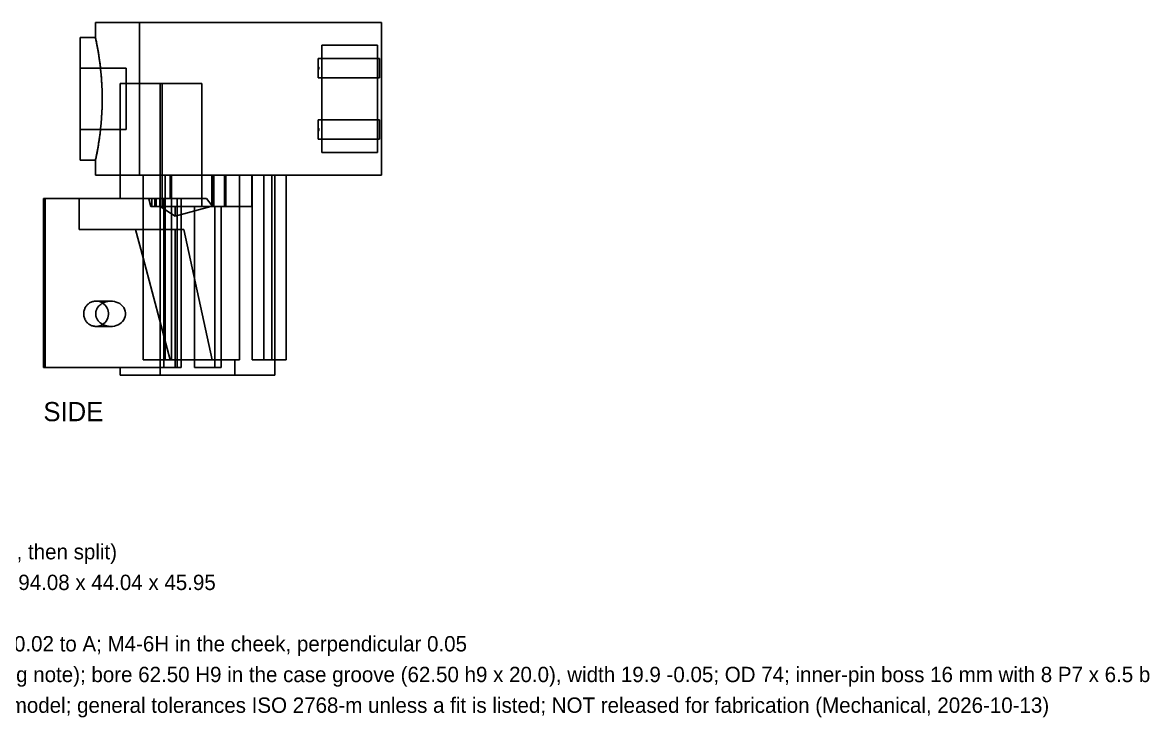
# Model space of a CAD drawing. Header units: millimetres. Extents: x 0 to 272, y -45 to 134.
# Drawn here: x 124.9 to 271.7, y -44.6 to 46 of the extents above; entities that cross this region are included whole.
import ezdxf

# ---------------------------------------------------------------- set-up
doc = ezdxf.new("R2010")
doc.units = ezdxf.units.MM
doc.layers.add('SIDE_HIDDEN', color=8, linetype='CONTINUOUS')
doc.layers.add('SIDE_VISIBLE', color=7, linetype='Continuous')

msp = doc.modelspace()

# ---------------------------------------------------------------- linework, layer by layer
at = {"layer": 'SIDE_HIDDEN'}
for points in [[(134.39, 45.95), (136.01, 45.95), (137.63, 45.95), (139.25, 45.95), (140.87, 45.95), (142.48, 45.95), (144.1, 45.95), (145.72, 45.95), (147.34, 45.95), (148.96, 45.95), (150.58, 45.95), (152.2, 45.95), (153.82, 45.95), (155.44, 45.95), (157.06, 45.95), (158.68, 45.95), (160.3, 45.95), (161.92, 45.95), (163.54, 45.95), (165.16, 45.95), (166.78, 45.95), (168.4, 45.95), (170.02, 45.95), (171.64, 45.95)], [(171.64, 45.95), (170.27, 45.95), (168.9, 45.95), (167.53, 45.95), (166.16, 45.95), (164.79, 45.95), (163.42, 45.95), (162.05, 45.95), (160.68, 45.95), (159.31, 45.95), (157.94, 45.95), (156.57, 45.95), (155.2, 45.95), (153.83, 45.95), (152.46, 45.95), (151.09, 45.95), (149.72, 45.95), (148.35, 45.95), (146.98, 45.95), (145.62, 45.95), (144.25, 45.95), (142.88, 45.95), (141.51, 45.95), (140.14, 45.95)], [(140.14, 45.95), (141.51, 45.95), (142.88, 45.95), (144.25, 45.95), (145.62, 45.95), (146.98, 45.95), (148.35, 45.95), (149.72, 45.95), (151.09, 45.95), (152.46, 45.95), (153.83, 45.95), (155.2, 45.95), (156.57, 45.95), (157.94, 45.95), (159.31, 45.95), (160.68, 45.95), (162.05, 45.95), (163.42, 45.95), (164.79, 45.95), (166.16, 45.95), (167.53, 45.95), (168.9, 45.95), (170.27, 45.95), (171.64, 45.95)], [(140.14, 44), (140.14, 45.95)], [(171.64, 26.05), (171.64, 45.95)], [(171.64, 26.05), (171.64, 45.95)], [(171.64, 26.05), (171.64, 45.95)], [(132.39, 44), (132.39, 43.65), (132.39, 43.3), (132.39, 42.96), (132.39, 42.61), (132.39, 42.26), (132.39, 41.91), (132.39, 41.57), (132.39, 41.22), (132.39, 40.87), (132.39, 40.52), (132.39, 40.17), (132.39, 39.83), (132.39, 39.48), (132.39, 39.13), (132.39, 38.78), (132.39, 38.43), (132.39, 38.09), (132.39, 37.74), (132.39, 37.39), (132.39, 37.04), (132.39, 36.7), (132.39, 36.35), (132.39, 36)], [(134.39, 44), (134.41, 43.89), (134.43, 43.79), (134.45, 43.68), (134.48, 43.57), (134.5, 43.47), (134.52, 43.36), (134.54, 43.25), (134.56, 43.15), (134.58, 43.04), (134.6, 42.93), (134.62, 42.83), (134.64, 42.72), (134.66, 42.61), (134.68, 42.5), (134.7, 42.4), (134.72, 42.29), (134.74, 42.18), (134.76, 42.07), (134.77, 41.97), (134.79, 41.86), (134.81, 41.75), (134.82, 41.64), (134.84, 41.54)], [(140.14, 28), (140.14, 44)], [(163.89, 29), (163.89, 43)], [(171.14, 43), (170.82, 43), (170.51, 43), (170.19, 43), (169.88, 43), (169.56, 43), (169.25, 43), (168.93, 43), (168.62, 43), (168.3, 43), (167.98, 43), (167.67, 43), (167.35, 43), (167.04, 43), (166.72, 43), (166.41, 43), (166.09, 43), (165.78, 43), (165.46, 43), (165.15, 43), (164.83, 43), (164.52, 43), (164.2, 43), (163.89, 43)], [(163.89, 29), (163.89, 43)], [(163.89, 43), (164.2, 43), (164.52, 43), (164.83, 43), (165.15, 43), (165.46, 43), (165.78, 43), (166.09, 43), (166.41, 43), (166.72, 43), (167.04, 43), (167.35, 43), (167.67, 43), (167.98, 43), (168.3, 43), (168.62, 43), (168.93, 43), (169.25, 43), (169.56, 43), (169.88, 43), (170.19, 43), (170.51, 43), (170.82, 43), (171.14, 43)], [(163.89, 29), (163.89, 43)], [(163.89, 43), (171.14, 43)], [(171.14, 29), (171.14, 43)], [(171.14, 29), (171.14, 43)], [(171.14, 29), (171.14, 43)], [(163.39, 41.25), (171.39, 41.25)], [(163.39, 40.25), (163.39, 40.29), (163.39, 40.34), (163.39, 40.38), (163.39, 40.42), (163.39, 40.47), (163.39, 40.51), (163.39, 40.55), (163.39, 40.6), (163.39, 40.64), (163.39, 40.68), (163.39, 40.73), (163.39, 40.77), (163.39, 40.82), (163.39, 40.86), (163.39, 40.9), (163.39, 40.95), (163.39, 40.99), (163.39, 41.03), (163.39, 41.08), (163.39, 41.12), (163.39, 41.16), (163.39, 41.21), (163.39, 41.25)], [(163.39, 41.25), (163.39, 41.21), (163.39, 41.16), (163.39, 41.12), (163.39, 41.08), (163.39, 41.03), (163.39, 40.99), (163.39, 40.95), (163.39, 40.9), (163.39, 40.86), (163.39, 40.82), (163.39, 40.77), (163.39, 40.73), (163.39, 40.68), (163.39, 40.64), (163.39, 40.6), (163.39, 40.55), (163.39, 40.51), (163.39, 40.47), (163.39, 40.42), (163.39, 40.38), (163.39, 40.34), (163.39, 40.29), (163.39, 40.25)], [(163.39, 41.25), (171.39, 41.25)], [(163.39, 40.25), (163.39, 40.29), (163.39, 40.34), (163.39, 40.38), (163.39, 40.42), (163.39, 40.47), (163.39, 40.51), (163.39, 40.55), (163.39, 40.6), (163.39, 40.64), (163.39, 40.68), (163.39, 40.73), (163.39, 40.77), (163.39, 40.82), (163.39, 40.86), (163.39, 40.9), (163.39, 40.95), (163.39, 40.99), (163.39, 41.03), (163.39, 41.08), (163.39, 41.12), (163.39, 41.16), (163.39, 41.21), (163.39, 41.25)], [(163.39, 41.25), (163.39, 41.14), (163.39, 41.03), (163.39, 40.92), (163.39, 40.82), (163.39, 40.71), (163.39, 40.6), (163.39, 40.49), (163.39, 40.38), (163.39, 40.27), (163.39, 40.16), (163.39, 40.05), (163.39, 39.95), (163.39, 39.84), (163.39, 39.73), (163.39, 39.62), (163.39, 39.51), (163.39, 39.4), (163.39, 39.29), (163.39, 39.18), (163.39, 39.08), (163.39, 38.97), (163.39, 38.86), (163.39, 38.75)], [(171.39, 41.25), (171.39, 41.14), (171.39, 41.03), (171.39, 40.92), (171.39, 40.82), (171.39, 40.71), (171.39, 40.6), (171.39, 40.49), (171.39, 40.38), (171.39, 40.27), (171.39, 40.16), (171.39, 40.05), (171.39, 39.95), (171.39, 39.84), (171.39, 39.73), (171.39, 39.62), (171.39, 39.51), (171.39, 39.4), (171.39, 39.29), (171.39, 39.18), (171.39, 39.08), (171.39, 38.97), (171.39, 38.86), (171.39, 38.75)], [(171.39, 38.75), (171.39, 38.86), (171.39, 38.97), (171.39, 39.08), (171.39, 39.18), (171.39, 39.29), (171.39, 39.4), (171.39, 39.51), (171.39, 39.62), (171.39, 39.73), (171.39, 39.84), (171.39, 39.95), (171.39, 40.05), (171.39, 40.16), (171.39, 40.27), (171.39, 40.38), (171.39, 40.49), (171.39, 40.6), (171.39, 40.71), (171.39, 40.82), (171.39, 40.92), (171.39, 41.03), (171.39, 41.14), (171.39, 41.25)], [(171.39, 41.25), (171.39, 41.14), (171.39, 41.03), (171.39, 40.92), (171.39, 40.82), (171.39, 40.71), (171.39, 40.6), (171.39, 40.49), (171.39, 40.38), (171.39, 40.27), (171.39, 40.16), (171.39, 40.05), (171.39, 39.95), (171.39, 39.84), (171.39, 39.73), (171.39, 39.62), (171.39, 39.51), (171.39, 39.4), (171.39, 39.29), (171.39, 39.18), (171.39, 39.08), (171.39, 38.97), (171.39, 38.86), (171.39, 38.75)], [(171.39, 38.75), (171.39, 38.86), (171.39, 38.97), (171.39, 39.08), (171.39, 39.18), (171.39, 39.29), (171.39, 39.4), (171.39, 39.51), (171.39, 39.62), (171.39, 39.73), (171.39, 39.84), (171.39, 39.95), (171.39, 40.05), (171.39, 40.16), (171.39, 40.27), (171.39, 40.38), (171.39, 40.49), (171.39, 40.6), (171.39, 40.71), (171.39, 40.82), (171.39, 40.92), (171.39, 41.03), (171.39, 41.14), (171.39, 41.25)], [(132.39, 32), (132.39, 32.35), (132.39, 32.7), (132.39, 33.04), (132.39, 33.39), (132.39, 33.74), (132.39, 34.09), (132.39, 34.43), (132.39, 34.78), (132.39, 35.13), (132.39, 35.48), (132.39, 35.83), (132.39, 36.17), (132.39, 36.52), (132.39, 36.87), (132.39, 37.22), (132.39, 37.57), (132.39, 37.91), (132.39, 38.26), (132.39, 38.61), (132.39, 38.96), (132.39, 39.3), (132.39, 39.65), (132.39, 40)], [(132.39, 40), (132.39, 39.65), (132.39, 39.3), (132.39, 38.96), (132.39, 38.61), (132.39, 38.26), (132.39, 37.91), (132.39, 37.57), (132.39, 37.22), (132.39, 36.87), (132.39, 36.52), (132.39, 36.17), (132.39, 35.83), (132.39, 35.48), (132.39, 35.13), (132.39, 34.78), (132.39, 34.43), (132.39, 34.09), (132.39, 33.74), (132.39, 33.39), (132.39, 33.04), (132.39, 32.7), (132.39, 32.35), (132.39, 32)], [(138.39, 40), (132.39, 40)], [(135, 40.38), (135.02, 40.19), (135.04, 40), (135.06, 39.81), (135.08, 39.62), (135.1, 39.43), (135.12, 39.24), (135.13, 39.05), (135.15, 38.86), (135.16, 38.67), (135.18, 38.48), (135.19, 38.29), (135.2, 38.1), (135.21, 37.91), (135.22, 37.72), (135.23, 37.53), (135.24, 37.33), (135.24, 37.14), (135.25, 36.95), (135.25, 36.76), (135.26, 36.57), (135.26, 36.38), (135.26, 36.19), (135.26, 36)], [(138.39, 32), (138.39, 32.35), (138.39, 32.7), (138.39, 33.04), (138.39, 33.39), (138.39, 33.74), (138.39, 34.09), (138.39, 34.43), (138.39, 34.78), (138.39, 35.13), (138.39, 35.48), (138.39, 35.83), (138.39, 36.17), (138.39, 36.52), (138.39, 36.87), (138.39, 37.22), (138.39, 37.57), (138.39, 37.91), (138.39, 38.26), (138.39, 38.61), (138.39, 38.96), (138.39, 39.3), (138.39, 39.65), (138.39, 40)], [(138.39, 40), (138.39, 39.65), (138.39, 39.3), (138.39, 38.96), (138.39, 38.61), (138.39, 38.26), (138.39, 37.91), (138.39, 37.57), (138.39, 37.22), (138.39, 36.87), (138.39, 36.52), (138.39, 36.17), (138.39, 35.83), (138.39, 35.48), (138.39, 35.13), (138.39, 34.78), (138.39, 34.43), (138.39, 34.09), (138.39, 33.74), (138.39, 33.39), (138.39, 33.04), (138.39, 32.7), (138.39, 32.35), (138.39, 32)], [(163.39, 39.75), (163.39, 40.25)], [(163.39, 39.75), (163.4, 39.77), (163.42, 39.79), (163.43, 39.81), (163.45, 39.83), (163.46, 39.85), (163.47, 39.87), (163.48, 39.89), (163.49, 39.92), (163.49, 39.94), (163.5, 39.96), (163.5, 39.99), (163.5, 40.01), (163.5, 40.04), (163.49, 40.06), (163.49, 40.08), (163.48, 40.11), (163.47, 40.13), (163.46, 40.15), (163.45, 40.17), (163.43, 40.19), (163.42, 40.21), (163.4, 40.23), (163.39, 40.25)], [(163.39, 39.75), (163.39, 39.71), (163.39, 39.66), (163.39, 39.62), (163.39, 39.58), (163.39, 39.53), (163.39, 39.49), (163.39, 39.45), (163.39, 39.4), (163.39, 39.36), (163.39, 39.32), (163.39, 39.27), (163.39, 39.23), (163.39, 39.18), (163.39, 39.14), (163.39, 39.1), (163.39, 39.05), (163.39, 39.01), (163.39, 38.97), (163.39, 38.92), (163.39, 38.88), (163.39, 38.84), (163.39, 38.79), (163.39, 38.75)], [(163.39, 38.75), (163.39, 38.79), (163.39, 38.84), (163.39, 38.88), (163.39, 38.92), (163.39, 38.97), (163.39, 39.01), (163.39, 39.05), (163.39, 39.1), (163.39, 39.14), (163.39, 39.18), (163.39, 39.23), (163.39, 39.27), (163.39, 39.32), (163.39, 39.36), (163.39, 39.4), (163.39, 39.45), (163.39, 39.49), (163.39, 39.53), (163.39, 39.58), (163.39, 39.62), (163.39, 39.66), (163.39, 39.71), (163.39, 39.75)], [(163.39, 38.75), (163.39, 38.79), (163.39, 38.84), (163.39, 38.88), (163.39, 38.92), (163.39, 38.97), (163.39, 39.01), (163.39, 39.05), (163.39, 39.1), (163.39, 39.14), (163.39, 39.18), (163.39, 39.23), (163.39, 39.27), (163.39, 39.32), (163.39, 39.36), (163.39, 39.4), (163.39, 39.45), (163.39, 39.49), (163.39, 39.53), (163.39, 39.58), (163.39, 39.62), (163.39, 39.66), (163.39, 39.71), (163.39, 39.75)], [(163.39, 38.75), (171.39, 38.75)], [(163.39, 38.75), (171.39, 38.75)], [(137.6, 38), (143.06, 38)], [(137.6, 26.05), (137.6, 38)], [(142.8, 38), (142.58, 38), (142.35, 38), (142.12, 38), (141.9, 38), (141.67, 38), (141.45, 38), (141.22, 38), (140.99, 38), (140.77, 38), (140.54, 38), (140.32, 38), (140.09, 38), (139.86, 38), (139.64, 38), (139.41, 38), (139.19, 38), (138.96, 38), (138.73, 38), (138.51, 38), (138.28, 38), (138.06, 38), (137.83, 38), (137.6, 38)], [(142.8, 38), (148.26, 38)], [(142.8, 0), (142.8, 38)], [(143.06, 38), (143.06, 22)], [(143.06, 38), (148.26, 38)], [(148.26, 38), (148.26, 22)], [(132.39, 36), (132.39, 35.65), (132.39, 35.3), (132.39, 34.96), (132.39, 34.61), (132.39, 34.26), (132.39, 33.91), (132.39, 33.57), (132.39, 33.22), (132.39, 32.87), (132.39, 32.52), (132.39, 32.17), (132.39, 31.83), (132.39, 31.48), (132.39, 31.13), (132.39, 30.78), (132.39, 30.43), (132.39, 30.09), (132.39, 29.74), (132.39, 29.39), (132.39, 29.04), (132.39, 28.7), (132.39, 28.35), (132.39, 28)], [(135.26, 36), (135.26, 35.83), (135.26, 35.65), (135.26, 35.48), (135.26, 35.3), (135.25, 35.13), (135.25, 34.95), (135.24, 34.78), (135.24, 34.61), (135.23, 34.43), (135.22, 34.26), (135.21, 34.08), (135.2, 33.91), (135.19, 33.74), (135.18, 33.56), (135.17, 33.39), (135.15, 33.21), (135.14, 33.04), (135.13, 32.87), (135.11, 32.69), (135.09, 32.52), (135.08, 32.35), (135.06, 32.17), (135.04, 32)], [(163.39, 33.25), (171.39, 33.25)], [(163.39, 32.25), (163.39, 32.29), (163.39, 32.34), (163.39, 32.38), (163.39, 32.42), (163.39, 32.47), (163.39, 32.51), (163.39, 32.55), (163.39, 32.6), (163.39, 32.64), (163.39, 32.68), (163.39, 32.73), (163.39, 32.77), (163.39, 32.82), (163.39, 32.86), (163.39, 32.9), (163.39, 32.95), (163.39, 32.99), (163.39, 33.03), (163.39, 33.08), (163.39, 33.12), (163.39, 33.16), (163.39, 33.21), (163.39, 33.25)], [(163.39, 33.25), (163.39, 33.21), (163.39, 33.16), (163.39, 33.12), (163.39, 33.08), (163.39, 33.03), (163.39, 32.99), (163.39, 32.95), (163.39, 32.9), (163.39, 32.86), (163.39, 32.82), (163.39, 32.77), (163.39, 32.73), (163.39, 32.68), (163.39, 32.64), (163.39, 32.6), (163.39, 32.55), (163.39, 32.51), (163.39, 32.47), (163.39, 32.42), (163.39, 32.38), (163.39, 32.34), (163.39, 32.29), (163.39, 32.25)], [(163.39, 33.25), (171.39, 33.25)], [(163.39, 32.25), (163.39, 32.29), (163.39, 32.34), (163.39, 32.38), (163.39, 32.42), (163.39, 32.47), (163.39, 32.51), (163.39, 32.55), (163.39, 32.6), (163.39, 32.64), (163.39, 32.68), (163.39, 32.73), (163.39, 32.77), (163.39, 32.82), (163.39, 32.86), (163.39, 32.9), (163.39, 32.95), (163.39, 32.99), (163.39, 33.03), (163.39, 33.08), (163.39, 33.12), (163.39, 33.16), (163.39, 33.21), (163.39, 33.25)], [(163.39, 33.25), (163.39, 33.14), (163.39, 33.03), (163.39, 32.92), (163.39, 32.82), (163.39, 32.71), (163.39, 32.6), (163.39, 32.49), (163.39, 32.38), (163.39, 32.27), (163.39, 32.16), (163.39, 32.05), (163.39, 31.95), (163.39, 31.84), (163.39, 31.73), (163.39, 31.62), (163.39, 31.51), (163.39, 31.4), (163.39, 31.29), (163.39, 31.18), (163.39, 31.08), (163.39, 30.97), (163.39, 30.86), (163.39, 30.75)], [(171.39, 33.25), (171.39, 33.14), (171.39, 33.03), (171.39, 32.92), (171.39, 32.82), (171.39, 32.71), (171.39, 32.6), (171.39, 32.49), (171.39, 32.38), (171.39, 32.27), (171.39, 32.16), (171.39, 32.05), (171.39, 31.95), (171.39, 31.84), (171.39, 31.73), (171.39, 31.62), (171.39, 31.51), (171.39, 31.4), (171.39, 31.29), (171.39, 31.18), (171.39, 31.08), (171.39, 30.97), (171.39, 30.86), (171.39, 30.75)], [(171.39, 30.75), (171.39, 30.86), (171.39, 30.97), (171.39, 31.08), (171.39, 31.18), (171.39, 31.29), (171.39, 31.4), (171.39, 31.51), (171.39, 31.62), (171.39, 31.73), (171.39, 31.84), (171.39, 31.95), (171.39, 32.05), (171.39, 32.16), (171.39, 32.27), (171.39, 32.38), (171.39, 32.49), (171.39, 32.6), (171.39, 32.71), (171.39, 32.82), (171.39, 32.92), (171.39, 33.03), (171.39, 33.14), (171.39, 33.25)], [(171.39, 33.25), (171.39, 33.14), (171.39, 33.03), (171.39, 32.92), (171.39, 32.82), (171.39, 32.71), (171.39, 32.6), (171.39, 32.49), (171.39, 32.38), (171.39, 32.27), (171.39, 32.16), (171.39, 32.05), (171.39, 31.95), (171.39, 31.84), (171.39, 31.73), (171.39, 31.62), (171.39, 31.51), (171.39, 31.4), (171.39, 31.29), (171.39, 31.18), (171.39, 31.08), (171.39, 30.97), (171.39, 30.86), (171.39, 30.75)], [(171.39, 30.75), (171.39, 30.86), (171.39, 30.97), (171.39, 31.08), (171.39, 31.18), (171.39, 31.29), (171.39, 31.4), (171.39, 31.51), (171.39, 31.62), (171.39, 31.73), (171.39, 31.84), (171.39, 31.95), (171.39, 32.05), (171.39, 32.16), (171.39, 32.27), (171.39, 32.38), (171.39, 32.49), (171.39, 32.6), (171.39, 32.71), (171.39, 32.82), (171.39, 32.92), (171.39, 33.03), (171.39, 33.14), (171.39, 33.25)], [(138.39, 32), (132.39, 32)], [(163.39, 31.75), (163.39, 32.25)], [(163.39, 31.75), (163.4, 31.77), (163.42, 31.79), (163.43, 31.81), (163.45, 31.83), (163.46, 31.85), (163.47, 31.87), (163.48, 31.89), (163.49, 31.92), (163.49, 31.94), (163.5, 31.96), (163.5, 31.99), (163.5, 32.01), (163.5, 32.04), (163.49, 32.06), (163.49, 32.08), (163.48, 32.11), (163.47, 32.13), (163.46, 32.15), (163.45, 32.17), (163.43, 32.19), (163.42, 32.21), (163.4, 32.23), (163.39, 32.25)], [(163.39, 31.75), (163.39, 31.71), (163.39, 31.66), (163.39, 31.62), (163.39, 31.58), (163.39, 31.53), (163.39, 31.49), (163.39, 31.45), (163.39, 31.4), (163.39, 31.36), (163.39, 31.32), (163.39, 31.27), (163.39, 31.23), (163.39, 31.18), (163.39, 31.14), (163.39, 31.1), (163.39, 31.05), (163.39, 31.01), (163.39, 30.97), (163.39, 30.92), (163.39, 30.88), (163.39, 30.84), (163.39, 30.79), (163.39, 30.75)], [(163.39, 30.75), (163.39, 30.79), (163.39, 30.84), (163.39, 30.88), (163.39, 30.92), (163.39, 30.97), (163.39, 31.01), (163.39, 31.05), (163.39, 31.1), (163.39, 31.14), (163.39, 31.18), (163.39, 31.23), (163.39, 31.27), (163.39, 31.32), (163.39, 31.36), (163.39, 31.4), (163.39, 31.45), (163.39, 31.49), (163.39, 31.53), (163.39, 31.58), (163.39, 31.62), (163.39, 31.66), (163.39, 31.71), (163.39, 31.75)], [(163.39, 30.75), (163.39, 30.79), (163.39, 30.84), (163.39, 30.88), (163.39, 30.92), (163.39, 30.97), (163.39, 31.01), (163.39, 31.05), (163.39, 31.1), (163.39, 31.14), (163.39, 31.18), (163.39, 31.23), (163.39, 31.27), (163.39, 31.32), (163.39, 31.36), (163.39, 31.4), (163.39, 31.45), (163.39, 31.49), (163.39, 31.53), (163.39, 31.58), (163.39, 31.62), (163.39, 31.66), (163.39, 31.71), (163.39, 31.75)], [(134.89, 30.83), (134.88, 30.71), (134.86, 30.58), (134.84, 30.46), (134.82, 30.34), (134.8, 30.21), (134.78, 30.09), (134.76, 29.97), (134.74, 29.84), (134.72, 29.72), (134.7, 29.6), (134.68, 29.47), (134.66, 29.35), (134.63, 29.23), (134.61, 29.1), (134.59, 28.98), (134.56, 28.86), (134.54, 28.73), (134.51, 28.61), (134.49, 28.49), (134.46, 28.37), (134.44, 28.24), (134.41, 28.12), (134.39, 28)], [(163.39, 30.75), (171.39, 30.75)], [(163.39, 30.75), (171.39, 30.75)], [(140.14, 26.05), (140.14, 28)], [(171.14, 29), (170.82, 29), (170.51, 29), (170.19, 29), (169.88, 29), (169.56, 29), (169.25, 29), (168.93, 29), (168.62, 29), (168.3, 29), (167.98, 29), (167.67, 29), (167.35, 29), (167.04, 29), (166.72, 29), (166.41, 29), (166.09, 29), (165.78, 29), (165.46, 29), (165.15, 29), (164.83, 29), (164.52, 29), (164.2, 29), (163.89, 29)], [(163.89, 29), (164.2, 29), (164.52, 29), (164.83, 29), (165.15, 29), (165.46, 29), (165.78, 29), (166.09, 29), (166.41, 29), (166.72, 29), (167.04, 29), (167.35, 29), (167.67, 29), (167.98, 29), (168.3, 29), (168.62, 29), (168.93, 29), (169.25, 29), (169.56, 29), (169.88, 29), (170.19, 29), (170.51, 29), (170.82, 29), (171.14, 29)], [(163.89, 29), (171.14, 29)], [(141.55, 26.05), (141.24, 26.05), (140.93, 26.05), (140.61, 26.05), (140.3, 26.05), (139.99, 26.05), (139.68, 26.05), (139.37, 26.05), (139.06, 26.05), (138.75, 26.05), (138.44, 26.05), (138.12, 26.05), (137.81, 26.05), (137.5, 26.05), (137.19, 26.05), (136.88, 26.05), (136.57, 26.05), (136.26, 26.05), (135.94, 26.05), (135.63, 26.05), (135.32, 26.05), (135.01, 26.05), (134.7, 26.05), (134.39, 26.05)], [(171.64, 26.05), (170.27, 26.05), (168.9, 26.05), (167.53, 26.05), (166.16, 26.05), (164.79, 26.05), (163.42, 26.05), (162.05, 26.05), (160.68, 26.05), (159.31, 26.05), (157.94, 26.05), (156.57, 26.05), (155.2, 26.05), (153.83, 26.05), (152.46, 26.05), (151.09, 26.05), (149.72, 26.05), (148.35, 26.05), (146.98, 26.05), (145.62, 26.05), (144.25, 26.05), (142.88, 26.05), (141.51, 26.05), (140.14, 26.05)], [(140.14, 26.05), (141.51, 26.05), (142.88, 26.05), (144.25, 26.05), (145.62, 26.05), (146.98, 26.05), (148.35, 26.05), (149.72, 26.05), (151.09, 26.05), (152.46, 26.05), (153.83, 26.05), (155.2, 26.05), (156.57, 26.05), (157.94, 26.05), (159.31, 26.05), (160.68, 26.05), (162.05, 26.05), (163.42, 26.05), (164.79, 26.05), (166.16, 26.05), (167.53, 26.05), (168.9, 26.05), (170.27, 26.05), (171.64, 26.05)], [(144.27, 26.06), (144.11, 26.06), (143.95, 26.06), (143.79, 26.06), (143.63, 26.06), (143.47, 26.06), (143.31, 26.06), (143.15, 26.06), (142.99, 26.06), (142.83, 26.06), (142.67, 26.06), (142.51, 26.06), (142.35, 26.06), (142.19, 26.06), (142.03, 26.06), (141.87, 26.06), (141.71, 26.06), (141.55, 26.06), (141.39, 26.06), (141.23, 26.06), (141.07, 26.06), (140.91, 26.06), (140.75, 26.06), (140.59, 26.06)], [(140.59, 26.05), (140.59, 26.06)], [(141.55, 26.06), (140.59, 26.06)], [(141.55, 26.05), (141.55, 26.06)], [(157.29, 26.06), (156.61, 26.06), (155.93, 26.06), (155.24, 26.06), (154.56, 26.06), (153.87, 26.06), (153.19, 26.06), (152.5, 26.06), (151.82, 26.06), (151.13, 26.06), (150.45, 26.06), (149.76, 26.06), (149.08, 26.06), (148.39, 26.06), (147.71, 26.06), (147.03, 26.06), (146.34, 26.06), (145.66, 26.06), (144.97, 26.06), (144.29, 26.06), (143.6, 26.06), (142.92, 26.06), (142.23, 26.06), (141.55, 26.06)], [(141.55, 26.05), (143.47, 26.05)], [(143.47, 26.05), (153.16, 26.05)], [(144.27, 26.06), (144.11, 26.06)], [(144.11, 23), (144.11, 26.06)], [(149.58, 26.06), (144.11, 26.06)], [(144.27, 26.06), (144.27, 2)], [(149.56, 26.06), (149.58, 26.06)], [(149.56, 22.05), (149.56, 26.06)], [(149.79, 26.06), (149.56, 26.06)], [(149.58, 26.06), (149.58, 22.05)], [(149.79, 22), (149.79, 26.06)], [(151.19, 26.06), (149.79, 26.06)], [(151.19, 22), (151.19, 26.06)], [(151.35, 26.06), (151.19, 26.06)], [(151.35, 22), (151.35, 26.06)], [(154.75, 26.06), (151.35, 26.06)], [(157.75, 26.05), (153.16, 26.05)], [(154.75, 26.06), (154.81, 26.06)], [(154.75, 22), (154.75, 26.06)], [(154.81, 2), (154.81, 26.06)], [(156.34, 26.06), (156.27, 26.06), (156.2, 26.06), (156.14, 26.06), (156.07, 26.06), (156, 26.06), (155.94, 26.06), (155.87, 26.06), (155.81, 26.06), (155.74, 26.06), (155.67, 26.06), (155.61, 26.06), (155.54, 26.06), (155.47, 26.06), (155.41, 26.06), (155.34, 26.06), (155.28, 26.06), (155.21, 26.06), (155.14, 26.06), (155.08, 26.06), (155.01, 26.06), (154.95, 26.06), (154.88, 26.06), (154.81, 26.06)], [(156.34, 2), (156.34, 26.06)], [(157.29, 26.06), (156.34, 26.06)], [(157.29, 26.05), (157.29, 26.06)], [(171.64, 26.05), (171.01, 26.05), (170.39, 26.05), (169.77, 26.05), (169.14, 26.05), (168.52, 26.05), (167.9, 26.05), (167.27, 26.05), (166.65, 26.05), (166.02, 26.05), (165.4, 26.05), (164.78, 26.05), (164.15, 26.05), (163.53, 26.05), (162.91, 26.05), (162.28, 26.05), (161.66, 26.05), (161.04, 26.05), (160.41, 26.05), (159.79, 26.05), (159.17, 26.05), (158.54, 26.05), (157.92, 26.05), (157.29, 26.05)], [(157.29, 26.05), (159.22, 26.05)], [(159.22, 26.05), (157.37, 26.05)], [(157.37, 26.05), (157.37, 2)], [(157.75, 26.05), (157.37, 26.05)], [(127.85, 23), (127.6, 23)], [(127.85, 1), (127.85, 23)], [(137.6, 23), (137.18, 23), (136.76, 23), (136.33, 23), (135.91, 23), (135.48, 23), (135.06, 23), (134.64, 23), (134.21, 23), (133.79, 23), (133.36, 23), (132.94, 23), (132.52, 23), (132.09, 23), (131.67, 23), (131.24, 23), (130.82, 23), (130.39, 23), (129.97, 23), (129.55, 23), (129.12, 23), (128.7, 23), (128.27, 23), (127.85, 23)], [(137.6, 23), (142.11, 23)], [(144.11, 23), (140.59, 23)], [(141.33, 23), (141.3, 23)], [(148.83, 23), (141.3, 23)], [(141.3, 23), (141.33, 22.98)], [(141.72, 23), (141.33, 23)], [(141.33, 22.98), (141.33, 23)], [(141.58, 22), (141.33, 22.98)], [(142.76, 23), (141.72, 23)], [(141.72, 22), (141.72, 23)], [(142.11, 23), (142.1, 23)], [(142.31, 23), (142.1, 23)], [(142.1, 23), (142.1, 22)], [(142.11, 23), (142.11, 22)], [(142.76, 23), (142.31, 23)], [(142.31, 22), (142.31, 23)], [(142.76, 23), (142.76, 22)], [(145.03, 23), (143.29, 23)], [(143.29, 1), (143.29, 23)], [(145.54, 23), (143.29, 23)], [(148.83, 23), (144.11, 23)], [(145.03, 23), (145.03, 1)], [(145.54, 23), (145.03, 23)], [(145.54, 1), (145.54, 23)], [(149.58, 22.05), (148.83, 23)], [(149.56, 22.05), (149.6, 22)], [(149.58, 22.05), (149.56, 22.05)], [(141.58, 22), (142.8, 22)], [(141.58, 22), (141.72, 22)], [(141.72, 22), (142.76, 22)], [(142.31, 22), (142.1, 22)], [(142.1, 22), (142.11, 22)], [(142.31, 22), (142.11, 22)], [(143.06, 22), (142.76, 22)], [(142.8, 22), (144.77, 20.7)], [(144.77, 22), (142.8, 22)], [(143.06, 22), (148.26, 22)], [(149.4, 22), (144.77, 20.7)], [(144.77, 20.7), (144.77, 22)], [(144.77, 22), (149.4, 22)], [(147.28, 1), (147.28, 22)], [(148.26, 22), (147.28, 22)], [(150.74, 22), (147.28, 22)], [(149.6, 22), (149.4, 22)], [(149.6, 22), (149.79, 22)], [(151.19, 22), (149.79, 22)], [(149.95, 22), (154.75, 22)], [(149.95, 22), (149.95, 1)], [(150.74, 22), (149.95, 22)], [(150.74, 1), (150.74, 22)], [(151.19, 22), (151.35, 22)], [(154.75, 22), (151.35, 22)], [(145.9, 19), (139.61, 19)], [(139.61, 19), (144.77, 19)], [(145.9, 19), (144.77, 19)], [(144.77, 2), (144.77, 19)], [(145.9, 19), (149.58, 2)], [(140.59, 15.3), (144.11, 2)], [(134.46, 9.65), (136.38, 9.65)], [(135.33, 9.39), (135.37, 9.42), (135.41, 9.44), (135.46, 9.46), (135.5, 9.47), (135.54, 9.49), (135.59, 9.51), (135.63, 9.53), (135.68, 9.54), (135.72, 9.55), (135.77, 9.57), (135.81, 9.58), (135.86, 9.59), (135.91, 9.6), (135.95, 9.61), (136, 9.62), (136.05, 9.63), (136.09, 9.63), (136.14, 9.64), (136.19, 9.64), (136.23, 9.65), (136.28, 9.65), (136.33, 9.65), (136.38, 9.65)], [(136.38, 9.65), (136.62, 9.64), (136.86, 9.6), (137.1, 9.53), (137.33, 9.44), (137.54, 9.32), (137.74, 9.17), (137.91, 9), (138.06, 8.81), (138.18, 8.59), (138.26, 8.36), (138.31, 8.12), (138.31, 7.88), (138.26, 7.64), (138.18, 7.41), (138.06, 7.19), (137.91, 7), (137.74, 6.83), (137.54, 6.68), (137.33, 6.56), (137.1, 6.47), (136.86, 6.4), (136.62, 6.36), (136.38, 6.35)], [(134.46, 6.35), (136.38, 6.35)], [(136.38, 6.35), (136.33, 6.35), (136.28, 6.35), (136.23, 6.35), (136.19, 6.36), (136.14, 6.36), (136.09, 6.37), (136.05, 6.37), (136, 6.38), (135.95, 6.39), (135.91, 6.4), (135.86, 6.41), (135.81, 6.42), (135.77, 6.43), (135.72, 6.45), (135.68, 6.46), (135.63, 6.47), (135.59, 6.49), (135.54, 6.51), (135.5, 6.53), (135.46, 6.54), (135.41, 6.56), (135.37, 6.58), (135.33, 6.61)], [(144.27, 2), (144.11, 2), (143.95, 2), (143.79, 2), (143.63, 2), (143.47, 2), (143.31, 2), (143.15, 2), (142.99, 2), (142.83, 2), (142.67, 2), (142.51, 2), (142.35, 2), (142.19, 2), (142.03, 2), (141.87, 2), (141.71, 2), (141.55, 2), (141.39, 2), (141.23, 2), (141.07, 2), (140.91, 2), (140.75, 2), (140.59, 2)], [(144.11, 2), (149.58, 2)], [(144.11, 2), (144.27, 2)], [(149.58, 2), (152.55, 2)], [(152.55, 2), (153.16, 2)], [(157.37, 2), (154.81, 2)], [(156.34, 2), (156.27, 2), (156.2, 2), (156.14, 2), (156.07, 2), (156, 2), (155.94, 2), (155.87, 2), (155.81, 2), (155.74, 2), (155.67, 2), (155.61, 2), (155.54, 2), (155.47, 2), (155.41, 2), (155.34, 2), (155.28, 2), (155.21, 2), (155.14, 2), (155.08, 2), (155.01, 2), (154.95, 2), (154.88, 2), (154.81, 2)], [(159.22, 2), (156.34, 2)], [(157.75, 2), (157.37, 2)], [(127.6, 1), (127.85, 1)], [(137.6, 1), (137.18, 1), (136.76, 1), (136.33, 1), (135.91, 1), (135.48, 1), (135.06, 1), (134.64, 1), (134.21, 1), (133.79, 1), (133.36, 1), (132.94, 1), (132.52, 1), (132.09, 1), (131.67, 1), (131.24, 1), (130.82, 1), (130.39, 1), (129.97, 1), (129.55, 1), (129.12, 1), (128.7, 1), (128.27, 1), (127.85, 1)], [(144.77, 1), (137.6, 1)], [(142.8, 0), (142.58, 0), (142.35, 0), (142.12, 0), (141.9, 0), (141.67, 0), (141.45, 0), (141.22, 0), (140.99, 0), (140.77, 0), (140.54, 0), (140.32, 0), (140.09, 0), (139.86, 0), (139.64, 0), (139.41, 0), (139.19, 0), (138.96, 0), (138.73, 0), (138.51, 0), (138.28, 0), (138.06, 0), (137.83, 0), (137.6, 0)], [(157.75, 0), (142.8, 0)], [(145.03, 1), (143.29, 1)], [(145.54, 1), (143.29, 1)], [(145.54, 1), (145.03, 1)], [(149.95, 1), (147.28, 1)], [(150.74, 1), (147.28, 1)], [(150.74, 1), (149.95, 1)]]:
    msp.add_lwpolyline(points, dxfattribs=at)
at = {"layer": 'SIDE_VISIBLE'}
for points in [[(171.64, 45.95), (170.02, 45.95), (168.4, 45.95), (166.78, 45.95), (165.16, 45.95), (163.54, 45.95), (161.92, 45.95), (160.3, 45.95), (158.68, 45.95), (157.06, 45.95), (155.44, 45.95), (153.82, 45.95), (152.2, 45.95), (150.58, 45.95), (148.96, 45.95), (147.34, 45.95), (145.72, 45.95), (144.1, 45.95), (142.48, 45.95), (140.87, 45.95), (139.25, 45.95), (137.63, 45.95), (136.01, 45.95), (134.39, 45.95)], [(134.39, 44), (134.39, 45.95)], [(171.64, 26.05), (171.64, 45.95)], [(132.39, 28), (132.39, 28.7), (132.39, 29.39), (132.39, 30.09), (132.39, 30.78), (132.39, 31.48), (132.39, 32.17), (132.39, 32.87), (132.39, 33.57), (132.39, 34.26), (132.39, 34.96), (132.39, 35.65), (132.39, 36.35), (132.39, 37.04), (132.39, 37.74), (132.39, 38.43), (132.39, 39.13), (132.39, 39.83), (132.39, 40.52), (132.39, 41.22), (132.39, 41.91), (132.39, 42.61), (132.39, 43.3), (132.39, 44)], [(134.39, 44), (132.39, 44)], [(134.39, 28), (134.53, 28.69), (134.66, 29.38), (134.78, 30.07), (134.88, 30.76), (134.98, 31.45), (135.06, 32.15), (135.12, 32.85), (135.18, 33.55), (135.22, 34.25), (135.25, 34.95), (135.26, 35.65), (135.26, 36.35), (135.25, 37.05), (135.22, 37.75), (135.18, 38.45), (135.12, 39.15), (135.06, 39.85), (134.98, 40.55), (134.88, 41.24), (134.78, 41.93), (134.66, 42.62), (134.53, 43.31), (134.39, 44)], [(163.89, 43), (171.14, 43)], [(163.89, 29), (163.89, 43)], [(171.14, 29), (171.14, 43)], [(134.84, 41.54), (134.85, 41.49), (134.86, 41.44), (134.86, 41.39), (134.87, 41.34), (134.88, 41.28), (134.88, 41.23), (134.89, 41.18), (134.9, 41.13), (134.91, 41.08), (134.91, 41.03), (134.92, 40.98), (134.93, 40.93), (134.93, 40.88), (134.94, 40.83), (134.95, 40.78), (134.95, 40.73), (134.96, 40.68), (134.97, 40.63), (134.97, 40.58), (134.98, 40.53), (134.99, 40.48), (134.99, 40.43), (135, 40.38)], [(163.39, 39.75), (163.39, 40.25)], [(163.39, 40.25), (163.4, 40.23), (163.42, 40.21), (163.43, 40.19), (163.45, 40.17), (163.46, 40.15), (163.47, 40.13), (163.48, 40.11), (163.49, 40.08), (163.49, 40.06), (163.5, 40.04), (163.5, 40.01), (163.5, 39.99), (163.5, 39.96), (163.49, 39.94), (163.49, 39.92), (163.48, 39.89), (163.47, 39.87), (163.46, 39.85), (163.45, 39.83), (163.43, 39.81), (163.42, 39.79), (163.4, 39.77), (163.39, 39.75)], [(163.39, 39.75), (163.39, 39.77), (163.39, 39.79), (163.39, 39.82), (163.39, 39.84), (163.39, 39.86), (163.39, 39.88), (163.39, 39.9), (163.39, 39.92), (163.39, 39.95), (163.39, 39.97), (163.39, 39.99), (163.39, 40.01), (163.39, 40.03), (163.39, 40.05), (163.39, 40.08), (163.39, 40.1), (163.39, 40.12), (163.39, 40.14), (163.39, 40.16), (163.39, 40.18), (163.39, 40.21), (163.39, 40.23), (163.39, 40.25)], [(135.04, 32), (135.04, 31.95), (135.03, 31.9), (135.02, 31.85), (135.02, 31.8), (135.01, 31.75), (135.01, 31.69), (135, 31.64), (134.99, 31.59), (134.99, 31.54), (134.98, 31.49), (134.98, 31.44), (134.97, 31.39), (134.96, 31.34), (134.96, 31.29), (134.95, 31.24), (134.94, 31.19), (134.94, 31.14), (134.93, 31.08), (134.92, 31.03), (134.92, 30.98), (134.91, 30.93), (134.9, 30.88), (134.89, 30.83)], [(163.39, 31.75), (163.39, 32.25)], [(163.39, 32.25), (163.4, 32.23), (163.42, 32.21), (163.43, 32.19), (163.45, 32.17), (163.46, 32.15), (163.47, 32.13), (163.48, 32.11), (163.49, 32.08), (163.49, 32.06), (163.5, 32.04), (163.5, 32.01), (163.5, 31.99), (163.5, 31.96), (163.49, 31.94), (163.49, 31.92), (163.48, 31.89), (163.47, 31.87), (163.46, 31.85), (163.45, 31.83), (163.43, 31.81), (163.42, 31.79), (163.4, 31.77), (163.39, 31.75)], [(163.39, 31.75), (163.39, 31.77), (163.39, 31.79), (163.39, 31.82), (163.39, 31.84), (163.39, 31.86), (163.39, 31.88), (163.39, 31.9), (163.39, 31.92), (163.39, 31.95), (163.39, 31.97), (163.39, 31.99), (163.39, 32.01), (163.39, 32.03), (163.39, 32.05), (163.39, 32.08), (163.39, 32.1), (163.39, 32.12), (163.39, 32.14), (163.39, 32.16), (163.39, 32.18), (163.39, 32.21), (163.39, 32.23), (163.39, 32.25)], [(134.39, 28), (132.39, 28)], [(134.39, 26.05), (134.39, 28)], [(163.89, 29), (171.14, 29)], [(134.39, 26.05), (136.01, 26.05), (137.63, 26.05), (139.25, 26.05), (140.87, 26.05), (142.48, 26.05), (144.1, 26.05), (145.72, 26.05), (147.34, 26.05), (148.96, 26.05), (150.58, 26.05), (152.2, 26.05), (153.82, 26.05), (155.44, 26.05), (157.06, 26.05), (158.68, 26.05), (160.3, 26.05), (161.92, 26.05), (163.54, 26.05), (165.16, 26.05), (166.78, 26.05), (168.4, 26.05), (170.02, 26.05), (171.64, 26.05)], [(137.6, 23), (137.6, 26.05)], [(140.59, 2), (140.59, 26.05)], [(143.47, 2), (143.47, 26.05)], [(153.16, 2), (153.16, 26.05)], [(157.75, 26.05), (157.75, 0)], [(159.22, 2), (159.22, 26.05)], [(127.6, 1), (127.6, 23)], [(132.26, 23), (127.6, 23)], [(140.59, 23), (132.26, 23)], [(132.26, 19), (132.26, 23)], [(139.61, 19), (132.26, 19)], [(132.26, 19), (139.61, 19)], [(139.61, 19), (140.59, 15.3)], [(132.85, 8), (132.85, 8.11), (132.86, 8.22), (132.88, 8.33), (132.9, 8.44), (132.94, 8.55), (132.98, 8.65), (133.02, 8.75), (133.08, 8.85), (133.14, 8.95), (133.2, 9.04), (133.28, 9.12), (133.35, 9.2), (133.44, 9.27), (133.52, 9.34), (133.62, 9.41), (133.71, 9.46), (133.81, 9.51), (133.92, 9.55), (134.02, 9.59), (134.13, 9.61), (134.24, 9.63), (134.35, 9.65), (134.46, 9.65)], [(134.42, 8), (134.42, 8.08), (134.43, 8.15), (134.44, 8.23), (134.45, 8.3), (134.47, 8.38), (134.49, 8.45), (134.52, 8.52), (134.55, 8.59), (134.58, 8.66), (134.62, 8.72), (134.66, 8.79), (134.7, 8.85), (134.75, 8.91), (134.8, 8.97), (134.85, 9.03), (134.9, 9.08), (134.96, 9.13), (135.01, 9.18), (135.07, 9.23), (135.14, 9.27), (135.2, 9.32), (135.26, 9.36), (135.33, 9.39)], [(134.46, 9.65), (134.69, 9.63), (134.9, 9.59), (135.11, 9.51), (135.31, 9.41), (135.49, 9.27), (135.65, 9.12), (135.79, 8.95), (135.9, 8.75), (135.99, 8.55), (136.05, 8.33), (136.08, 8.11), (136.08, 7.89), (136.05, 7.67), (135.99, 7.45), (135.9, 7.25), (135.79, 7.05), (135.65, 6.88), (135.49, 6.73), (135.31, 6.59), (135.11, 6.49), (134.9, 6.41), (134.69, 6.37), (134.46, 6.35)], [(134.46, 6.35), (134.35, 6.35), (134.24, 6.37), (134.13, 6.39), (134.02, 6.41), (133.92, 6.45), (133.81, 6.49), (133.71, 6.54), (133.62, 6.59), (133.52, 6.66), (133.44, 6.73), (133.35, 6.8), (133.28, 6.88), (133.2, 6.96), (133.14, 7.05), (133.08, 7.15), (133.02, 7.25), (132.98, 7.35), (132.94, 7.45), (132.9, 7.56), (132.88, 7.67), (132.86, 7.78), (132.85, 7.89), (132.85, 8)], [(135.33, 6.61), (135.26, 6.64), (135.2, 6.68), (135.14, 6.73), (135.07, 6.77), (135.01, 6.82), (134.96, 6.87), (134.9, 6.92), (134.85, 6.97), (134.8, 7.03), (134.75, 7.09), (134.7, 7.15), (134.66, 7.21), (134.62, 7.28), (134.58, 7.34), (134.55, 7.41), (134.52, 7.48), (134.49, 7.55), (134.47, 7.62), (134.45, 7.7), (134.44, 7.77), (134.43, 7.85), (134.42, 7.92), (134.42, 8)], [(143.47, 2), (140.59, 2)], [(143.47, 2), (153.16, 2)], [(144.77, 1), (144.77, 2)], [(152.55, 2), (152.55, 0)], [(159.22, 2), (157.75, 2)], [(127.6, 1), (144.77, 1)], [(137.6, 0), (137.6, 1)], [(152.55, 0), (137.6, 0)], [(157.75, 0), (152.55, 0)]]:
    msp.add_lwpolyline(points, dxfattribs=at)

# ---------------------------------------------------------------- texts
for s, p in [('Material: Aluminium alloy 7075-T6 (EN AW-7075 T6), bar   Process: CNC mill (pair machined as one ring, then split)', (0, -24)), ('Mass: 64.5 g (CAD volume x density)   Units: mm   Frame: modelling frame (+Z forward)   Bounding box: 94.08 x 44.04 x 45.95', (0, -28)), ('Fits / features: bore 62.50 H9 (+0.074/0); width 19.90 -0.05/-0.10; pin bore 8 P7 (-0.009/-0.024), position 0.02 to A; M4-6H in the cheek, perpendicular 0.05', (0, -36)), ('Notes: v3.5: 7075-T6 (was 6061-T6; S-3D v1.1 + FA-1 spike margins), all internal corners R >= 2 (drawing note); bore 62.50 H9 in the case groove (62.50 h9 x 20.0), width 19.9 -0.05; OD 74; inner-pin boss 16 mm with 8 P7 x 6.5 b', (0, -40)), ('ARGOS engine CAD v3.5 - DESIGN-MODEL DRAWING generated from the solid; dimensions from the model; general tolerances ISO 2768-m unless a fit is listed; NOT released for fabrication (Mechanical, 2026-10-13)', (0, -44))]:
    msp.add_text(s, height=2).set_placement(p)
msp.add_text('SIDE', height=2.5, dxfattribs=at).set_placement((127.6, -6))

doc.saveas('drawing.dxf')
